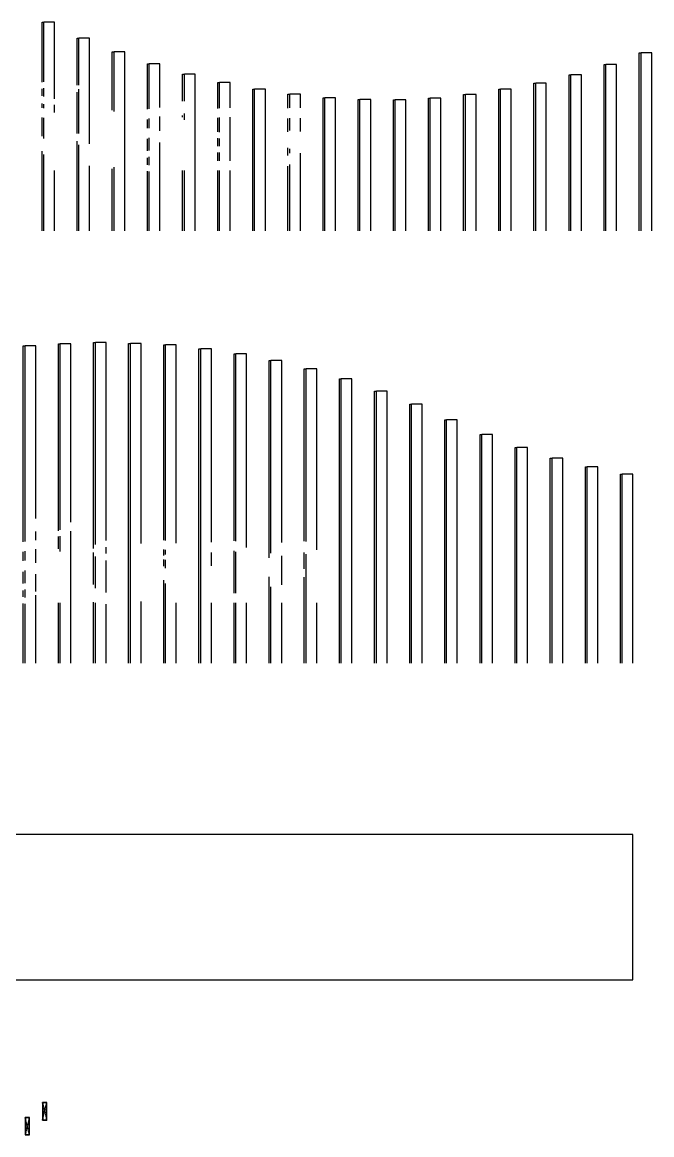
# Model space of a CAD drawing. Header units: millimetres. Extents: x -244126 to 368105, y -173968 to 259060.
# Drawn here: x -187912 to -180648, y 38562 to 51392 of the extents above; entities that cross this region are included whole.
import ezdxf

# ---------------------------------------------------------------- set-up
doc = ezdxf.new("R2010")
doc.units = ezdxf.units.MM
doc.header["$MEASUREMENT"] = 0
doc.linetypes.add('HIDDEN', pattern=[9.525, 6.35, -3.175])
for name, color, linetype in [('000 - H A T C H', 8, 'Continuous'), ('000 - H I D D E N', 7, 'Continuous'), ('000 - WIPEOUT', 250, 'Continuous'), ('002 - STRUCTURAL STEEL', 4, 'Continuous'), ('A04_TUBE SERIES', 7, 'Continuous'), ('CPP-HATCH', 13, 'Continuous')]:
    doc.layers.add(name, color=color, linetype=linetype)

# ---------------------------------------------------------------- blocks, each defined once
blk = doc.blocks.new('A$Cee009f8e')
at = {"layer": 'CPP-HATCH'}
for p, q in [((6.891, 3.612), (6.912, 3.612)), ((6.891, 1.404), (6.891, 3.612)), ((6.912, 1.39), (6.912, 3.612)), ((7.035, 3.612), (6.912, 3.612)), ((7.035, 0), (7.035, 3.612)), ((7.296, 3.659), (7.317, 3.659)), ((7.296, 1.398), (7.296, 3.659)), ((7.317, 1.404), (7.317, 3.659)), ((7.44, 3.659), (7.317, 3.659)), ((7.44, 1.669), (7.44, 3.659)), ((7.702, 3.682), (7.722, 3.682)), ((7.702, 1.526), (7.702, 3.682)), ((7.722, 1.535), (7.722, 3.682)), ((7.845, 3.682), (7.722, 3.682)), ((7.845, 1.625), (7.845, 3.682)), ((8.107, 3.696), (8.128, 3.696)), ((8.107, 1.322), (8.107, 3.696)), ((8.128, 1.368), (8.128, 3.696)), ((8.251, 3.696), (8.128, 3.696)), ((8.251, 1.415), (8.251, 3.696)), ((8.512, 3.684), (8.533, 3.684)), ((8.512, 0), (8.512, 3.684)), ((8.533, 0), (8.533, 3.684)), ((8.656, 3.684), (8.533, 3.684)), ((8.656, 1.378), (8.656, 3.684)), ((8.918, 3.669), (8.938, 3.669)), ((8.918, 1.416), (8.918, 3.669)), ((8.938, 1.414), (8.938, 3.669)), ((9.062, 3.669), (8.938, 3.669)), ((9.062, 1.382), (9.062, 3.669)), ((9.323, 3.626), (9.344, 3.626)), ((9.323, 0), (9.323, 3.626)), ((9.344, 0), (9.344, 3.626)), ((9.467, 3.626), (9.344, 3.626)), ((9.467, 1.394), (9.467, 3.626)), ((6.08, 3.471), (6.101, 3.471)), ((6.08, 1.248), (6.08, 3.471)), ((6.101, 1.127), (6.101, 3.471)), ((6.224, 3.471), (6.101, 3.471)), ((6.224, 0), (6.224, 3.471)), ((6.486, 3.55), (6.506, 3.55)), ((6.486, 1.374), (6.486, 3.55)), ((6.506, 1.341), (6.506, 3.55)), ((6.629, 3.55), (6.506, 3.55)), ((6.629, 1.026), (6.629, 3.55)), ((9.728, 3.567), (9.749, 3.567)), ((9.728, 1.41), (9.728, 3.567)), ((9.749, 1.406), (9.749, 3.567)), ((9.872, 3.567), (9.749, 3.567)), ((9.872, 1.332), (9.872, 3.567)), ((10.134, 3.488), (10.154, 3.488)), ((10.134, 1.214), (10.134, 3.488)), ((10.154, 1.269), (10.154, 3.488)), ((10.278, 3.488), (10.154, 3.488)), ((10.278, 1.391), (10.278, 3.488)), ((5.675, 3.368), (5.696, 3.368)), ((5.675, 1.402), (5.675, 3.368)), ((5.696, 1.407), (5.696, 3.368)), ((5.819, 3.368), (5.696, 3.368)), ((5.819, 1.419), (5.819, 3.368)), ((10.539, 3.392), (10.56, 3.392)), ((10.539, 1.406), (10.539, 3.392)), ((10.56, 1.401), (10.56, 3.392)), ((10.683, 3.392), (10.56, 3.392)), ((10.683, 1.305), (10.683, 3.392)), ((5.27, 3.257), (5.29, 3.257)), ((5.27, 1.321), (5.27, 3.257)), ((5.29, 1.279), (5.29, 3.257)), ((5.413, 3.257), (5.29, 3.257)), ((5.413, 0), (5.413, 3.257)), ((10.944, 3.28), (10.965, 3.28)), ((10.944, 0), (10.944, 3.28)), ((10.965, 0), (10.965, 3.28)), ((11.088, 3.28), (10.965, 3.28)), ((11.088, 0), (11.088, 3.28)), ((4.864, 3.109), (4.885, 3.109)), ((4.864, 1.389), (4.864, 3.109)), ((4.885, 1.395), (4.885, 3.109)), ((5.008, 3.109), (4.885, 3.109)), ((5.008, 1.416), (5.008, 3.109)), ((11.35, 3.135), (11.37, 3.135)), ((11.35, 0), (11.35, 3.135)), ((11.37, 0), (11.37, 3.135)), ((11.494, 3.135), (11.37, 3.135)), ((11.494, 0), (11.494, 3.135)), ((11.755, 2.988), (11.776, 2.988)), ((11.755, 0), (11.755, 2.988)), ((11.776, 0), (11.776, 2.988)), ((11.899, 2.988), (11.776, 2.988)), ((11.899, 0), (11.899, 2.988)), ((4.459, 2.949), (4.479, 2.949)), ((4.459, 1.375), (4.459, 2.949)), ((4.479, 1.394), (4.479, 2.949)), ((4.603, 2.949), (4.479, 2.949)), ((4.603, 1.411), (4.603, 2.949)), ((4.053, 2.766), (4.074, 2.766)), ((4.053, 1.415), (4.053, 2.766)), ((4.074, 1.419), (4.074, 2.766)), ((4.197, 2.766), (4.074, 2.766)), ((4.197, 1.38), (4.197, 2.766)), ((12.16, 2.804), (12.181, 2.804)), ((12.16, 0), (12.16, 2.804)), ((12.181, 0), (12.181, 2.804)), ((12.304, 2.804), (12.181, 2.804)), ((12.304, 0), (12.304, 2.804)), ((3.648, 2.613), (3.669, 2.613)), ((3.648, 0), (3.648, 2.613)), ((3.669, 0), (3.669, 2.613)), ((3.792, 2.613), (3.669, 2.613)), ((3.792, 0), (3.792, 2.613)), ((12.566, 2.637), (12.586, 2.637)), ((12.566, 0), (12.566, 2.637)), ((12.586, 0), (12.586, 2.637)), ((12.71, 2.637), (12.586, 2.637)), ((12.71, 0), (12.71, 2.637)), ((3.243, 2.462), (3.263, 2.462)), ((3.243, 0), (3.243, 2.462)), ((3.263, 0), (3.263, 2.462)), ((3.387, 2.462), (3.263, 2.462)), ((3.387, 0), (3.387, 2.462)), ((12.971, 2.488), (12.992, 2.488)), ((12.971, 0), (12.971, 2.488)), ((12.992, 0), (12.992, 2.488)), ((13.115, 2.488), (12.992, 2.488)), ((13.115, 0), (13.115, 2.488)), ((2.837, 2.338), (2.858, 2.338)), ((2.837, 0), (2.837, 2.338)), ((2.858, 0), (2.858, 2.338)), ((2.981, 2.338), (2.858, 2.338)), ((2.981, 0), (2.981, 2.338)), ((13.377, 2.365), (13.397, 2.365)), ((13.377, 0), (13.377, 2.365)), ((13.397, 0), (13.397, 2.365)), ((13.52, 2.365), (13.397, 2.365)), ((13.52, 0), (13.52, 2.365)), ((2.432, 2.243), (2.453, 2.243)), ((2.432, 0), (2.432, 2.243)), ((2.453, 0), (2.453, 2.243)), ((2.576, 2.243), (2.453, 2.243)), ((2.576, 0), (2.576, 2.243)), ((13.782, 2.263), (13.802, 2.263)), ((13.782, 0), (13.782, 2.263)), ((13.802, 0), (13.802, 2.263)), ((13.926, 2.263), (13.802, 2.263)), ((13.926, 0), (13.926, 2.263)), ((1.216, 2.058), (1.237, 2.058)), ((1.216, 0), (1.216, 2.058)), ((1.237, 0), (1.237, 2.058)), ((1.36, 2.058), (1.237, 2.058)), ((1.36, 0), (1.36, 2.058)), ((1.621, 2.102), (1.642, 2.102)), ((1.621, 0), (1.621, 2.102)), ((1.642, 0), (1.642, 2.102)), ((1.765, 2.102), (1.642, 2.102)), ((1.765, 0), (1.765, 2.102)), ((2.027, 2.163), (2.047, 2.163)), ((2.027, 0), (2.027, 2.163)), ((2.047, 0), (2.047, 2.163)), ((2.171, 2.163), (2.047, 2.163)), ((2.171, 0), (2.171, 2.163)), ((14.187, 2.177), (14.208, 2.177)), ((14.187, 0), (14.187, 2.177)), ((14.208, 0), (14.208, 2.177)), ((14.331, 2.177), (14.208, 2.177)), ((14.331, 0), (14.331, 2.177)), ((0, 2.044), (0.021, 2.044)), ((0, 0), (0, 2.044)), ((0.021, 0), (0.021, 2.044)), ((0.144, 2.044), (0.021, 2.044)), ((0.144, 0), (0.144, 2.044)), ((0.405, 2.034), (0.426, 2.034)), ((0.405, 0), (0.405, 2.034)), ((0.426, 0), (0.426, 2.034)), ((0.549, 2.034), (0.426, 2.034)), ((0.549, 0), (0.549, 2.034)), ((0.811, 2.035), (0.831, 2.035)), ((0.811, 0), (0.811, 2.035)), ((0.831, 0), (0.831, 2.035)), ((0.955, 2.035), (0.831, 2.035)), ((0.955, 0), (0.955, 2.035)), ((7.44, 1.419), (7.44, 1.518)), ((7.702, 1.317), (7.702, 1.459)), ((7.722, 1.286), (7.722, 1.464)), ((7.845, 0), (7.845, 1.522)), ((5.008, 0), (5.008, 1.312)), ((5.819, 1.164), (5.819, 1.303)), ((7.317, 1.184), (7.317, 1.29)), ((7.44, 1.156), (7.44, 1.315)), ((8.251, 1.264), (8.251, 1.336)), ((8.918, 1.24), (8.918, 1.312)), ((8.938, 1.253), (8.938, 1.308)), ((9.728, 0.807), (9.728, 1.295)), ((4.008, 0), (4.008, 1.208)), ((4.053, 0), (4.053, 1.186)), ((4.074, 0), (4.074, 1.182)), ((4.459, 1.161), (4.459, 1.219)), ((4.479, 1.183), (4.479, 1.199)), ((4.675, 1.112), (4.675, 1.28)), ((4.864, 0), (4.864, 1.264)), ((4.885, 0), (4.885, 1.273)), ((5.675, 1.053), (5.675, 1.267)), ((5.696, 1.113), (5.696, 1.282)), ((6.912, 1.177), (6.912, 1.204)), ((7.296, 1.18), (7.296, 1.282)), ((8.107, 0.908), (8.107, 1.275)), ((8.128, 0.865), (8.128, 1.229)), ((8.251, 0.814), (8.251, 1.183)), ((8.918, 1.116), (8.918, 1.195)), ((8.938, 1.093), (8.938, 1.189)), ((9.467, 1.122), (9.467, 1.276)), ((9.749, 0.807), (9.749, 1.283)), ((10.278, 0.901), (10.278, 1.236)), ((10.539, 1.089), (10.539, 1.276)), ((10.56, 0), (10.56, 1.258)), ((4.459, 0), (4.459, 1.036)), ((4.479, 0), (4.479, 1.064)), ((5.675, 0.825), (5.675, 1.044)), ((5.819, 1.008), (5.819, 1.089)), ((7.296, 0.919), (7.296, 1.051)), ((7.317, 0.923), (7.317, 1.068)), ((5.696, 0.845), (5.696, 0.981)), ((7.44, 0.824), (7.44, 1.025)), ((8.918, 0), (8.918, 0.957)), ((8.938, 0), (8.938, 0.919)), ((10.134, 0), (10.134, 0.993)), ((10.539, 0), (10.539, 0.99)), ((5.819, 0), (5.819, 0.838)), ((6.629, 0), (6.629, 0.873)), ((7.296, 0.765), (7.296, 0.839)), ((7.317, 0.756), (7.317, 0.848)), ((7.44, 0), (7.44, 0.785)), ((10.154, 0), (10.154, 0.879)), ((4.197, 0), (4.197, 0.694)), ((4.603, 0), (4.603, 0.694)), ((4.675, 0), (4.675, 0.694)), ((5.27, 0), (5.27, 0.694)), ((5.29, 0), (5.29, 0.694)), ((5.675, 0), (5.675, 0.703)), ((5.696, 0), (5.696, 0.722)), ((6.08, 0), (6.08, 0.694)), ((6.101, 0), (6.101, 0.694)), ((6.486, 0), (6.486, 0.694)), ((6.506, 0), (6.506, 0.694)), ((6.891, 0), (6.891, 0.694)), ((6.912, 0), (6.912, 0.694)), ((7.296, 0), (7.296, 0.688)), ((7.317, 0), (7.317, 0.684)), ((7.702, 0), (7.702, 0.694)), ((7.722, 0), (7.722, 0.694)), ((8.107, 0), (8.107, 0.704)), ((8.128, 0), (8.128, 0.694)), ((8.251, 0), (8.251, 0.678)), ((8.656, 0), (8.656, 0.71)), ((9.062, 0), (9.062, 0.694)), ((9.467, 0), (9.467, 0.694)), ((9.728, 0), (9.728, 0.694)), ((9.749, 0), (9.749, 0.694)), ((9.872, 0), (9.872, 0.694)), ((10.278, 0), (10.278, 0.694)), ((10.683, 0), (10.683, 0.694))]:
    blk.add_line(p, q, dxfattribs=at)
blk = doc.blocks.new('A$Ceabdd105')
at = {"color": 1}
for p, q in [((7.702, 2.404), (7.722, 2.404)), ((7.702, 1.711), (7.702, 2.404)), ((7.722, 1.715), (7.722, 2.404)), ((7.845, 2.404), (7.722, 2.404)), ((7.845, 1.519), (7.845, 2.404)), ((8.107, 2.22), (8.128, 2.22)), ((8.107, 1.677), (8.107, 2.22)), ((8.128, 1.677), (8.128, 2.22)), ((8.251, 2.22), (8.128, 2.22)), ((8.251, 1.002), (8.251, 2.22)), ((8.512, 2.064), (8.533, 2.064)), ((8.512, 1.389), (8.512, 2.064)), ((8.533, 1.375), (8.533, 2.064)), ((8.656, 2.064), (8.533, 2.064)), ((8.656, 0), (8.656, 2.064)), ((8.918, 1.925), (8.938, 1.925)), ((8.918, 1.4), (8.918, 1.925)), ((8.938, 1.406), (8.938, 1.925)), ((9.062, 1.925), (8.938, 1.925)), ((9.062, 1.42), (9.062, 1.925)), ((14.593, 2.051), (14.613, 2.051)), ((14.593, 0), (14.593, 2.051)), ((14.613, 0), (14.613, 2.051)), ((14.736, 2.051), (14.613, 2.051)), ((14.736, 0), (14.736, 2.051)), ((9.323, 1.805), (9.344, 1.805)), ((9.323, 1.492), (9.323, 1.805)), ((9.344, 1.492), (9.344, 1.805)), ((9.467, 1.805), (9.344, 1.805)), ((9.467, 0), (9.467, 1.805)), ((13.782, 1.797), (13.802, 1.797)), ((13.782, 0), (13.782, 1.797)), ((13.802, 0), (13.802, 1.797)), ((13.926, 1.797), (13.802, 1.797)), ((13.926, 0), (13.926, 1.797)), ((14.187, 1.916), (14.208, 1.916)), ((14.187, 0), (14.187, 1.916)), ((14.208, 0), (14.208, 1.916)), ((14.331, 1.916), (14.208, 1.916)), ((14.331, 0), (14.331, 1.916)), ((9.728, 1.71), (9.749, 1.71)), ((9.728, 1.41), (9.728, 1.71)), ((9.749, 1.412), (9.749, 1.71)), ((9.872, 1.71), (9.749, 1.71)), ((9.872, 1.417), (9.872, 1.71)), ((13.377, 1.702), (13.397, 1.702)), ((13.377, 0), (13.377, 1.702)), ((13.397, 0), (13.397, 1.702)), ((13.52, 1.702), (13.397, 1.702)), ((13.52, 0), (13.52, 1.702)), ((7.702, 1.555), (7.702, 1.635)), ((7.722, 1.548), (7.722, 1.642)), ((8.107, 1.121), (8.107, 1.597)), ((8.128, 1.121), (8.128, 1.632)), ((10.134, 1.634), (10.154, 1.634)), ((10.134, 0), (10.134, 1.634)), ((10.154, 0), (10.154, 1.634)), ((10.278, 1.634), (10.154, 1.634)), ((10.278, 0), (10.278, 1.634)), ((10.539, 1.573), (10.56, 1.573)), ((10.539, 1.414), (10.539, 1.573)), ((10.56, 1.416), (10.56, 1.573)), ((10.683, 1.573), (10.56, 1.573)), ((10.683, 1.416), (10.683, 1.573)), ((12.566, 1.57), (12.586, 1.57)), ((12.566, 0), (12.566, 1.57)), ((12.586, 0), (12.586, 1.57)), ((12.71, 1.57), (12.586, 1.57)), ((12.71, 0), (12.71, 1.57)), ((12.971, 1.631), (12.992, 1.631)), ((12.971, 0), (12.971, 1.631)), ((12.992, 0), (12.992, 1.631)), ((13.115, 1.631), (12.992, 1.631)), ((13.115, 0), (13.115, 1.631)), ((7.702, 1.416), (7.702, 1.466)), ((7.722, 1.413), (7.722, 1.459)), ((7.845, 1.362), (7.845, 1.453)), ((10.944, 1.533), (10.965, 1.533)), ((10.944, 0), (10.944, 1.533)), ((10.965, 0), (10.965, 1.533)), ((11.088, 1.533), (10.965, 1.533)), ((11.088, 0), (11.088, 1.533)), ((11.35, 1.514), (11.37, 1.514)), ((11.35, 0), (11.35, 1.514)), ((11.37, 0), (11.37, 1.514)), ((11.494, 1.514), (11.37, 1.514)), ((11.494, 0), (11.494, 1.514)), ((11.755, 1.508), (11.776, 1.508)), ((11.755, 0), (11.755, 1.508)), ((11.776, 0), (11.776, 1.508)), ((11.899, 1.508), (11.776, 1.508)), ((11.899, 0), (11.899, 1.508)), ((12.16, 1.53), (12.181, 1.53)), ((12.16, 0), (12.16, 1.53)), ((12.181, 0), (12.181, 1.53)), ((12.304, 1.53), (12.181, 1.53)), ((12.304, 0), (12.304, 1.53)), ((7.702, 1.091), (7.702, 1.307)), ((7.722, 1.064), (7.722, 1.301)), ((8.918, 1.181), (8.918, 1.284)), ((8.938, 1.184), (8.938, 1.293)), ((9.062, 1.153), (9.062, 1.316)), ((9.323, 1.311), (9.323, 1.327)), ((9.344, 1.277), (9.344, 1.352)), ((9.728, 1.139), (9.728, 1.302)), ((9.749, 1.137), (9.749, 1.307)), ((9.872, 0.807), (9.872, 1.309)), ((10.539, 1.141), (10.539, 1.295)), ((10.56, 1.155), (10.56, 1.298)), ((10.683, 1.145), (10.683, 1.296)), ((8.107, 0), (8.107, 1.033)), ((8.918, 0.92), (8.918, 1.058)), ((8.938, 0.923), (8.938, 1.072)), ((9.728, 0.974), (9.728, 1.066)), ((9.749, 0.975), (9.749, 1.065)), ((7.702, 0), (7.702, 0.917)), ((8.128, 0), (8.128, 0.99)), ((9.062, 0), (9.062, 1.019)), ((9.728, 0.807), (9.728, 0.901)), ((9.749, 0.807), (9.749, 0.902)), ((10.539, 0.869), (10.539, 0.955)), ((10.56, 0.895), (10.56, 0.943)), ((7.722, 0), (7.722, 0.879)), ((8.918, 0.761), (8.918, 0.842)), ((8.938, 0.756), (8.938, 0.85)), ((10.683, 0), (10.683, 0.896)), ((7.845, 0), (7.845, 0.694)), ((8.251, 0), (8.251, 0.748)), ((8.512, 0), (8.512, 0.714)), ((8.533, 0), (8.533, 0.734)), ((8.918, 0), (8.918, 0.687)), ((8.938, 0), (8.938, 0.684)), ((9.323, 0), (9.323, 0.694)), ((9.344, 0), (9.344, 0.694)), ((9.728, 0), (9.728, 0.694)), ((9.749, 0), (9.749, 0.694)), ((9.872, 0), (9.872, 0.694)), ((10.539, 0), (10.539, 0.745)), ((10.56, 0), (10.56, 0.764))]:
    blk.add_line(p, q, dxfattribs=at)

msp = doc.modelspace()

# ---------------------------------------------------------------- hatches: boundary and pattern name
at = {"layer": '000 - H A T C H'}
h = msp.add_hatch(dxfattribs=at)
h.set_pattern_fill('ANSI32', color=256, scale=0.25, angle=180)
h.set_pattern_definition([(225, (-187653.4418, 38744.857), (1.683798, -1.683798), []), (225, (-187654.5643, 38744.857), (1.683798, -1.683798), [])])
h.paths.add_polyline_path([(-187678.44179, 38932.35689), (-187678.44179, 38732.35689), (-187628.44179, 38732.35689), (-187628.44179, 38932.35689)])
edge = h.paths.add_edge_path(flags=16)
edge.add_line((-187675.44179, 38928.35689), (-187675.44179, 38736.35689))
edge.add_arc((-187674.44179, 38736.35689), 1, 540, 630)
edge.add_line((-187674.44179, 38735.35689), (-187632.44179, 38735.35689))
edge.add_arc((-187632.44179, 38736.35689), 1, 270, 360)
edge.add_line((-187631.44179, 38736.35689), (-187631.44179, 38928.35689))
edge.add_arc((-187632.44179, 38928.35689), 1, 360, 450)
edge.add_line((-187632.44179, 38929.35689), (-187674.44179, 38929.35689))
edge.add_arc((-187674.44179, 38928.35689), 1, 450, 540)
h = msp.add_hatch(dxfattribs=at)
h.set_pattern_fill('ANSI32', color=256, scale=0.25)
h.set_pattern_definition([(45, (-187853.4418, 38749.857), (-1.683798, 1.683798), []), (45, (-187852.3193, 38749.857), (-1.683798, 1.683798), [])])
h.paths.add_polyline_path([(-187828.44179, 38562.35689), (-187828.44179, 38762.35689), (-187878.44179, 38762.35689), (-187878.44179, 38562.35689)])
edge = h.paths.add_edge_path(flags=16)
edge.add_line((-187831.44179, 38566.35689), (-187831.44179, 38758.35689))
edge.add_arc((-187832.44179, 38758.35689), 1, 360, 450)
edge.add_line((-187832.44179, 38759.35689), (-187874.44179, 38759.35689))
edge.add_arc((-187874.44179, 38758.35689), 1, 90, 180)
edge.add_line((-187875.44179, 38758.35689), (-187875.44179, 38566.35689))
edge.add_arc((-187874.44179, 38566.35689), 1, 180, 270)
edge.add_line((-187874.44179, 38565.35689), (-187832.44179, 38565.35689))
edge.add_arc((-187832.44179, 38566.35689), 1, 270, 360)

# ---------------------------------------------------------------- linework, layer by layer
at = {"layer": 'A04_TUBE SERIES', "color": 250, "linetype": 'ByBlock'}
msp.add_lwpolyline([(-195195.88425, 40348.8561), (-180864.8416, 40348.8561), (-180864.8416, 42023.07355), (-195195.88425, 42023.07355)], close=True, dxfattribs=at)

# ---------------------------------------------------------------- block references
at = {"layer": 'CPP-HATCH', "color": 2, "xscale": 1000, "yscale": 1000, "zscale": 1000}
for name, p in [('A$Ceabdd105', (-195384.7516, 48988.14849)), ('A$Cee009f8e', (-195195.88425, 44001.53454))]:
    msp.add_blockref(name, p, dxfattribs=at)

# ---------------------------------------------------------------- next in the draw order: wipeouts: each hides what was drawn before it
at = {"color": 250}
for points in [[(-187678.44179, 38932.35689), (-187678.44179, 38732.35689), (-187628.44179, 38732.35689), (-187628.44179, 38932.35689)], [(-187828.44179, 38562.35689), (-187828.44179, 38762.35689), (-187878.44179, 38762.35689), (-187878.44179, 38562.35689)]]:
    msp.add_wipeout(points, dxfattribs=at).dxf.layer = '000 - WIPEOUT'

# ---------------------------------------------------------------- next in the draw order: linework, layer by layer
at = {"layer": '000 - H I D D E N', "color": 8, "linetype": 'HIDDEN'}
for p, q in [((-187678.44179, 38932.35689), (-187628.44179, 38732.35689)), ((-187678.44179, 38732.35689), (-187628.44179, 38932.35689)), ((-187828.44179, 38562.35689), (-187878.44179, 38762.35689)), ((-187828.44179, 38762.35689), (-187878.44179, 38562.35689))]:
    msp.add_line(p, q, dxfattribs=at)
at = {"layer": '002 - STRUCTURAL STEEL', "color": 0}
for points in [[(-187678.44179, 38932.35689), (-187678.44179, 38732.35689), (-187628.44179, 38732.35689), (-187628.44179, 38932.35689)], [(-187828.44179, 38562.35689), (-187828.44179, 38762.35689), (-187878.44179, 38762.35689), (-187878.44179, 38562.35689)]]:
    msp.add_lwpolyline(points, close=True, dxfattribs=at)
for points in [[(-187675.44179, 38928.35689), (-187675.44179, 38736.35689, 0.4142135624), (-187674.44179, 38735.35689), (-187632.44179, 38735.35689, 0.4142135624), (-187631.44179, 38736.35689), (-187631.44179, 38928.35689, 0.4142135624), (-187632.44179, 38929.35689), (-187674.44179, 38929.35689, 0.4142135624)], [(-187831.44179, 38566.35689), (-187831.44179, 38758.35689, 0.4142135624), (-187832.44179, 38759.35689), (-187874.44179, 38759.35689, 0.4142135624), (-187875.44179, 38758.35689), (-187875.44179, 38566.35689, 0.4142135624), (-187874.44179, 38565.35689), (-187832.44179, 38565.35689, 0.4142135624)]]:
    msp.add_lwpolyline(points, format="xyb", close=True, dxfattribs=at)
at = {"layer": 'Defpoints', "color": 250}
for points in [[(-187678.44179, 38932.35689), (-187678.44179, 38732.35689), (-187628.44179, 38732.35689), (-187628.44179, 38932.35689)], [(-187828.44179, 38562.35689), (-187828.44179, 38762.35689), (-187878.44179, 38762.35689), (-187878.44179, 38562.35689)]]:
    msp.add_lwpolyline(points, close=True, dxfattribs=at)

# ---------------------------------------------------------------- next in the draw order: wipeouts: each hides what was drawn before it
at = {"color": 250}
for points in [[(-187678.44179, 38932.35689), (-187678.44179, 38732.35689), (-187628.44179, 38732.35689), (-187628.44179, 38932.35689)], [(-187828.44179, 38562.35689), (-187828.44179, 38762.35689), (-187878.44179, 38762.35689), (-187878.44179, 38562.35689)]]:
    msp.add_wipeout(points, dxfattribs=at).dxf.layer = '000 - WIPEOUT'

# ---------------------------------------------------------------- next in the draw order: linework, layer by layer
at = {"layer": '000 - H I D D E N', "color": 8, "linetype": 'HIDDEN'}
for p, q in [((-187678.44179, 38932.35689), (-187628.44179, 38732.35689)), ((-187678.44179, 38732.35689), (-187628.44179, 38932.35689)), ((-187828.44179, 38562.35689), (-187878.44179, 38762.35689)), ((-187828.44179, 38762.35689), (-187878.44179, 38562.35689))]:
    msp.add_line(p, q, dxfattribs=at)
at = {"layer": '002 - STRUCTURAL STEEL', "color": 0}
for points in [[(-187678.44179, 38932.35689), (-187678.44179, 38732.35689), (-187628.44179, 38732.35689), (-187628.44179, 38932.35689)], [(-187828.44179, 38562.35689), (-187828.44179, 38762.35689), (-187878.44179, 38762.35689), (-187878.44179, 38562.35689)]]:
    msp.add_lwpolyline(points, close=True, dxfattribs=at)
for points in [[(-187675.44179, 38928.35689), (-187675.44179, 38736.35689, 0.4142135624), (-187674.44179, 38735.35689), (-187632.44179, 38735.35689, 0.4142135624), (-187631.44179, 38736.35689), (-187631.44179, 38928.35689, 0.4142135624), (-187632.44179, 38929.35689), (-187674.44179, 38929.35689, 0.4142135624)], [(-187831.44179, 38566.35689), (-187831.44179, 38758.35689, 0.4142135624), (-187832.44179, 38759.35689), (-187874.44179, 38759.35689, 0.4142135624), (-187875.44179, 38758.35689), (-187875.44179, 38566.35689, 0.4142135624), (-187874.44179, 38565.35689), (-187832.44179, 38565.35689, 0.4142135624)]]:
    msp.add_lwpolyline(points, format="xyb", close=True, dxfattribs=at)
at = {"layer": 'Defpoints', "color": 250}
for points in [[(-187678.44179, 38932.35689), (-187678.44179, 38732.35689), (-187628.44179, 38732.35689), (-187628.44179, 38932.35689)], [(-187828.44179, 38562.35689), (-187828.44179, 38762.35689), (-187878.44179, 38762.35689), (-187878.44179, 38562.35689)]]:
    msp.add_lwpolyline(points, close=True, dxfattribs=at)

doc.saveas('drawing.dxf')
